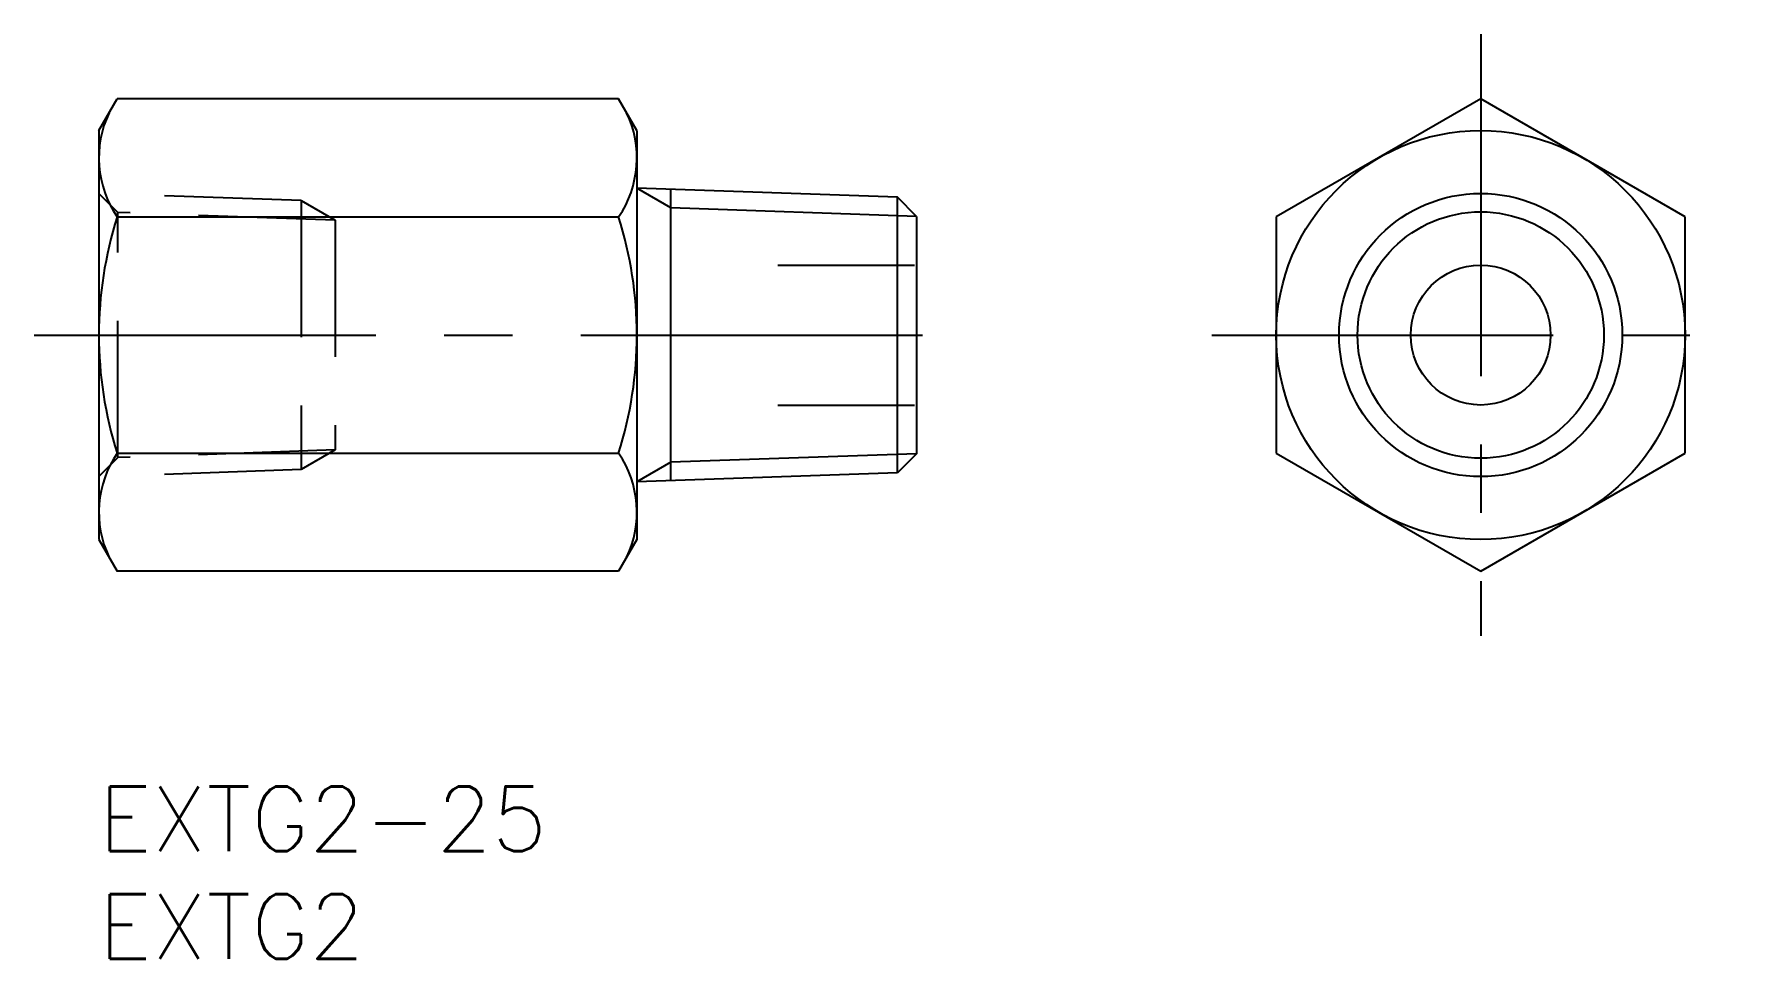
# Model space of a CAD drawing. Extents: x -3 to 76.7, y -8 to 34.9.
import ezdxf

# ---------------------------------------------------------------- set-up
doc = ezdxf.new("R2010")
doc.units = 0
doc.header["$LTSCALE"] = 0.5
doc.linetypes.add('CENTER', pattern=[50.8, 31.75, -6.35, 6.35, -6.35])
doc.linetypes.add('DASHED', pattern=[19.05, 12.7, -6.35])
for name, color, linetype in [('MSM_CENTER', 1, 'CENTER'), ('MSM_CONTINUOUS', 7, 'CONTINUOUS'), ('MSM_DASHED', 4, 'DASHED'), ('MSM_NARROW', 5, 'CONTINUOUS'), ('MSM_PART_NUMBER', 7, 'CONTINUOUS')]:
    doc.layers.add(name, color=color, linetype=linetype)
doc.styles.get("Standard").update_dxf_attribs({"font": 'txt.shx', "height": 3, "bigfont": 'bigfont.shx'})

# ---------------------------------------------------------------- blocks, each defined once
blk = doc.blocks.new('*U3')
at = {"layer": 'MSM_PART_NUMBER'}
blk.add_text('EXTG2-25', height=3, dxfattribs=at).set_placement((0, -3))
blk = doc.blocks.new('*U4')
at = {"layer": 'MSM_PART_NUMBER'}
blk.add_text('EXTG2', height=3, dxfattribs=at).set_placement((0, -8))

msp = doc.modelspace()

# ---------------------------------------------------------------- linework, layer by layer
at = {"layer": 'MSM_CENTER'}
for p, q in [((64.21, 34.939), (64.21, 7)), ((-3, 20.97), (41, 20.97)), ((51.71, 20.97), (76.71, 20.97))]:
    msp.add_line(p, q, dxfattribs=at)
at = {"layer": 'MSM_CONTINUOUS'}
for p, q in [((0, 30.47), (0.849, 31.939)), ((24.151, 31.939), (0.849, 31.939)), ((25, 30.47), (24.151, 31.939)), ((64.21, 31.939), (54.71, 26.454)), ((73.71, 26.454), (64.21, 31.939)), ((0, 30.47), (0, 11.47)), ((25, 30.47), (25, 11.47)), ((37.113, 27.369), (25, 27.792)), ((26.578, 14.202), (26.578, 27.737)), ((37.113, 14.57), (37.113, 27.369)), ((38, 26.482), (37.113, 27.369)), ((0.849, 26.454), (24.151, 26.454)), ((38, 26.482), (38, 15.457)), ((54.71, 26.454), (54.71, 15.485)), ((73.71, 15.485), (73.71, 26.454)), ((0.849, 15.485), (24.151, 15.485)), ((38, 15.457), (37.113, 14.57)), ((54.71, 15.485), (64.21, 10)), ((64.21, 10), (73.71, 15.485)), ((37.113, 14.57), (25, 14.147)), ((0, 11.47), (0.849, 10)), ((25, 11.47), (24.151, 10)), ((24.151, 10), (0.849, 10))]:
    msp.add_line(p, q, dxfattribs=at)
for radius in [9.5, 6.579, 3.25]:
    msp.add_circle((64.21, 20.97), radius, dxfattribs=at)
for centre, radius, start, end in [((4.856, 29.197), 4.856, 154.38425, 214.38425), ((20.144, 29.197), 4.856, 325.61575, 25.61575), ((18.151, 20.97), 18.151, 162.41205, 197.58795), ((6.849, 20.97), 18.151, 342.41205, 17.58795), ((4.856, 12.742), 4.856, 145.61575, 205.61575), ((20.144, 12.742), 4.856, 334.38425, 34.38425)]:
    msp.add_arc(centre, radius, start, end, dxfattribs=at)
at = {"layer": 'MSM_DASHED'}
for p, q in [((9.4, 27.22), (0, 27.548)), ((0.887, 26.661), (0, 27.548)), ((9.4, 27.22), (9.4, 14.719)), ((9.4, 27.22), (10.978, 26.309)), ((0.887, 15.278), (0.887, 26.661)), ((10.978, 26.309), (0.887, 26.661)), ((10.978, 26.309), (10.978, 15.631)), ((31.557, 24.22), (38, 24.22)), ((31.557, 17.72), (38, 17.72)), ((0.887, 15.278), (0, 14.391)), ((10.978, 15.631), (0.887, 15.278)), ((10.978, 15.631), (9.4, 14.719)), ((9.4, 14.719), (0, 14.391))]:
    msp.add_line(p, q, dxfattribs=at)
at = {"layer": 'MSM_NARROW'}
for p, q in [((26.578, 26.881), (25, 27.792)), ((38, 26.482), (26.578, 26.881)), ((38, 15.457), (26.578, 15.058)), ((26.578, 15.058), (25, 14.147))]:
    msp.add_line(p, q, dxfattribs=at)
msp.add_circle((64.21, 20.97), 5.723, dxfattribs=at)

# ---------------------------------------------------------------- block references
at = {"layer": 'MSM_CONTINUOUS'}
for name in ['*U3', '*U4']:
    msp.add_blockref(name, (0, 0), dxfattribs=at)

doc.saveas('drawing.dxf')
